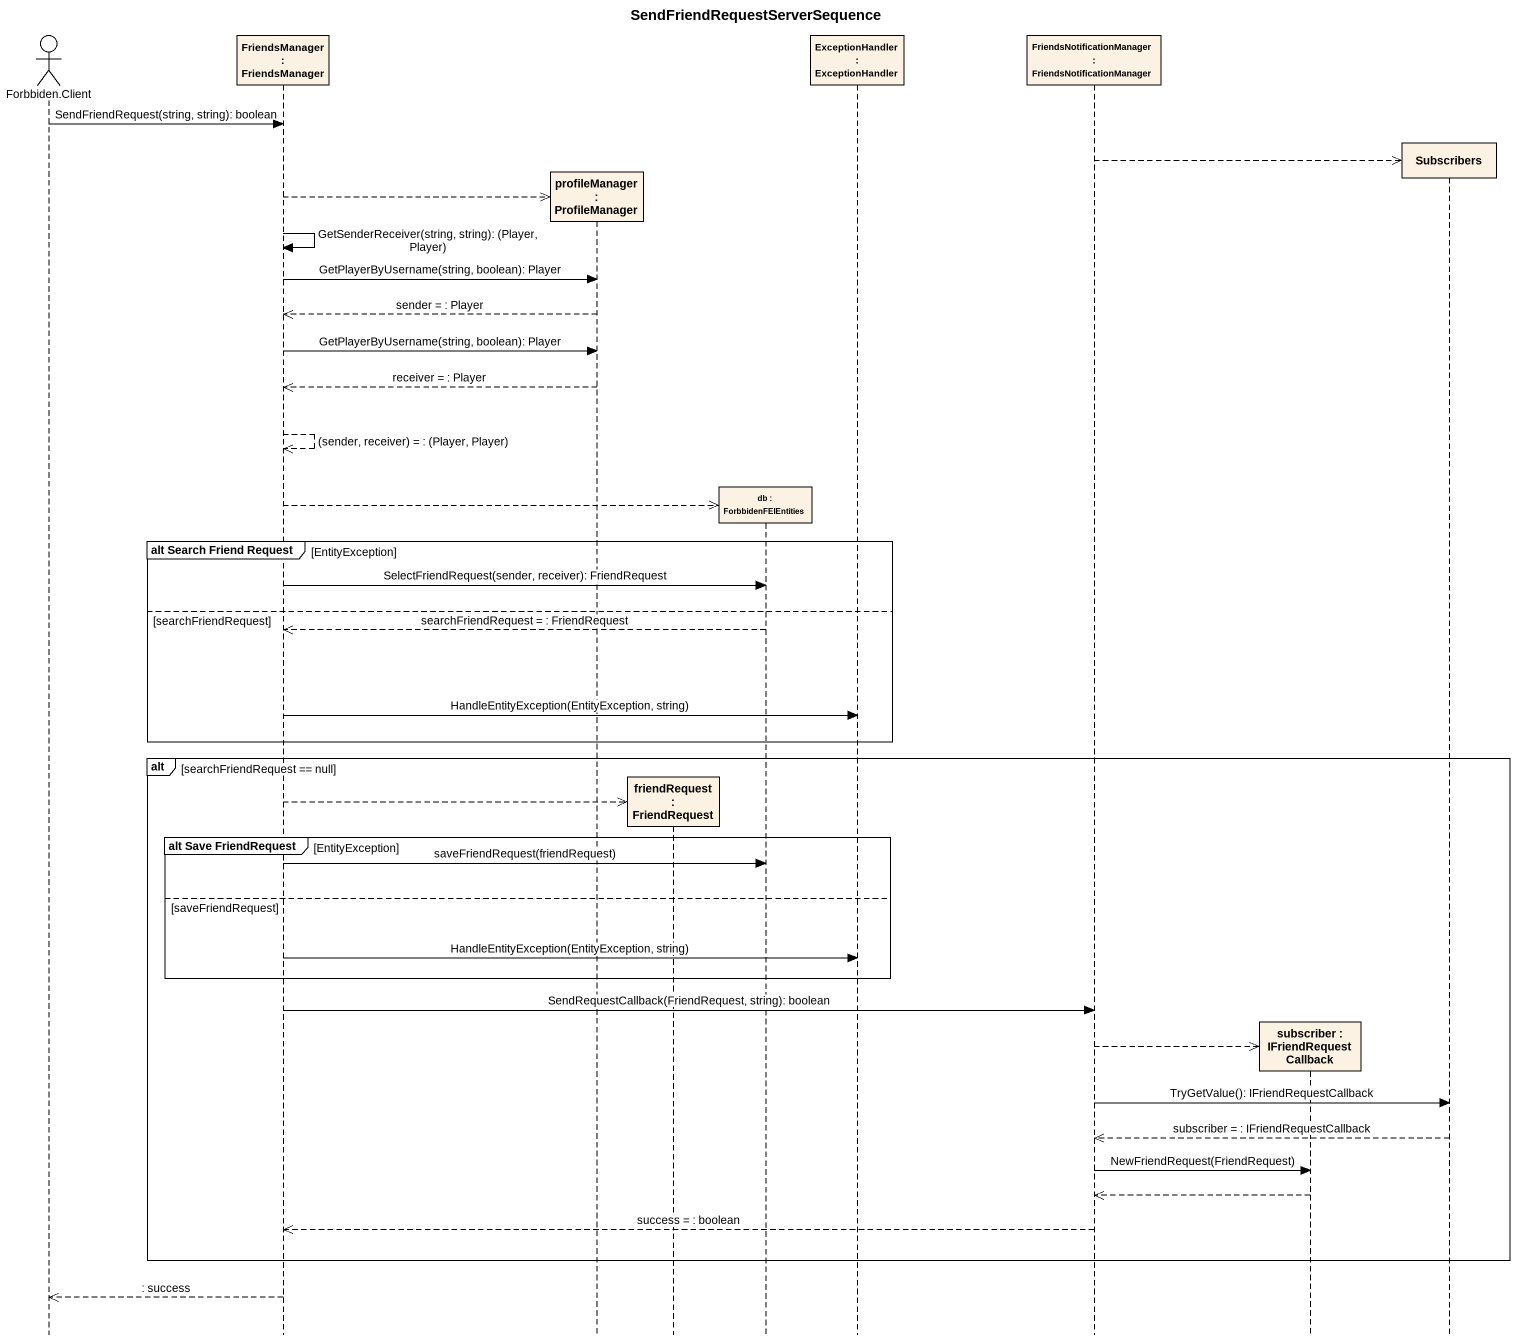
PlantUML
@startuml
title SendFriendRequestServerSequence
hide footbox
actor "Forbbiden.Client" as Forbbiden_Client
participant "FriendsManager : FriendsManager" as FriendsManager
participant "profileManager : ProfileManager" as profileManager
participant "friendRequest : FriendRequest" as friendRequest
participant "db : ForbbidenFEIEntities" as db
participant "ExceptionHandler : ExceptionHandler" as ExceptionHandler
participant "FriendsNotificationManager : FriendsNotificationManager" as FriendsNotificationManager
participant "subscriber : IFriendRequestCallback" as subscriber
participant Subscribers

Forbbiden_Client -> FriendsManager : SendFriendRequest(string, string): boolean
FriendsNotificationManager -->> Subscribers **
FriendsManager -->> profileManager **
FriendsManager -> FriendsManager : GetSenderReceiver(string, string): (Player, Player)
FriendsManager -> profileManager : GetPlayerByUsername(string, boolean): Player
profileManager -->> FriendsManager : sender = : Player
FriendsManager -> profileManager : GetPlayerByUsername(string, boolean): Player
profileManager -->> FriendsManager : receiver = : Player
FriendsManager -->> FriendsManager : (sender, receiver) = : (Player, Player)
FriendsManager -->> db **
group alt Search Friend Request [EntityException]
  FriendsManager -> db : SelectFriendRequest(sender, receiver): FriendRequest
else searchFriendRequest
  db -->> FriendsManager : searchFriendRequest = : FriendRequest
  FriendsManager -> ExceptionHandler : HandleEntityException(EntityException, string)
end
alt searchFriendRequest == null
  FriendsManager -->> friendRequest **
  group alt Save FriendRequest [EntityException]
    FriendsManager -> db : saveFriendRequest(friendRequest)
  else saveFriendRequest
    FriendsManager -> ExceptionHandler : HandleEntityException(EntityException, string)
  end
  FriendsManager -> FriendsNotificationManager : SendRequestCallback(FriendRequest, string): boolean
  FriendsNotificationManager -->> subscriber **
  FriendsNotificationManager -> Subscribers : TryGetValue(): IFriendRequestCallback
  Subscribers -->> FriendsNotificationManager : subscriber = : IFriendRequestCallback
  FriendsNotificationManager -> subscriber : NewFriendRequest(FriendRequest)
  subscriber -->> FriendsNotificationManager
  FriendsNotificationManager -->> FriendsManager : success = : boolean
end
FriendsManager -->> Forbbiden_Client : : success
@enduml
